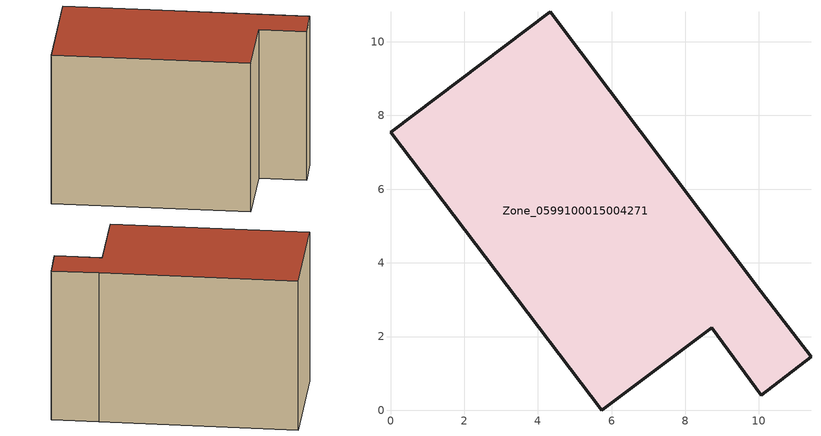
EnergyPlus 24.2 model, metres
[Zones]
Zone_0599100015004271
 floor ground (C_G): 0,7.54 4.34,10.81 10.05,3.23 11.41,1.46 10.07,0.41 8.72,2.24 5.73,0 z4.34
 wall outside (C_F): 4.34,10.81 0,7.54 5.73,0 8.72,2.24 10.07,0.41 11.41,1.46 10.05,3.23 4.34,10.81 z4.34:12.12
 roof outside (C_R): 11.41,1.46 10.05,3.23 4.34,10.81 0,7.54 5.73,0 8.72,2.24 10.07,0.41 z12.12
[BUILDING]
Pand.0599100015004271: North Axis=0; Terrain=City; Loads Convergence Tolerance Value=0.04; Temperature Convergence Tolerance Value=0.4; Solar Distribution=FullExterior; Maximum Number of Warmup Days=25; Minimum Number of Warmup Days=1
[Site:Location]
Rotterdam.The.Hague.AP_ZH_NLD Design_Conditions: Latitude=51.96; Longitude=4.45; Time Zone=1; Elevation=-4.5
[SITE:GROUNDTEMPERATURE:BUILDINGSURFACE]
18, 18, 18, 18, 18, 18, 18, 18, 18, 18, 18, 18
[MATERIAL] Thermal Absorptance=0.9; Solar Absorptance=0.7; Visible Absorptance=0.7
Name | Roughness | Thickness | Conductivity | Density | Specific Heat
G.TI.1975-1991 | MediumSmooth | 0.15 | 0.288461 | 540 | 1210
F.TI.1975-1991 | Rough | 0.3 | 0.230769 | 1920 | 840
R.TI.1975-1991 | MediumRough | 0.2 | 0.153846 | 1500 | 1000
[CONSTRUCTION]
C_G: G.TI.1975-1991
C_F: F.TI.1975-1991
C_R: R.TI.1975-1991
[ZONE]
Zone_0599100015004271: Type=1; Multiplier=1; Ceiling Height=Autocalculate; Volume=Autocalculate; Floor Area=autocalculate; Part of Total Floor Area=Yes
[ZONEINFILTRATION:DESIGNFLOWRATE]
Infil_Zone_0599100015004271: Zone or ZoneList or Space or SpaceList=Zone_0599100015004271; Schedule=AlwaysOn; Design Flow Rate Calculation Method=Flow/Area; Flow Rate per Floor Area=0.003; Constant Term Coefficient=1; Temperature Term Coefficient=0; Velocity Term Coefficient=0; Velocity Squared Term Coefficient=0
[HVACTEMPLATE:ZONE:IDEALLOADSAIRSYSTEM]
Zone_0599100015004271: Maximum Heating Supply Air Temperature=50; Minimum Cooling Supply Air Temperature=13; Maximum Heating Supply Air Humidity Ratio=0.0156; Minimum Cooling Supply Air Humidity Ratio=0.0077; Heating Limit=NoLimit; Cooling Limit=NoLimit; Dehumidification Control Type=ConstantSensibleHeatRatio; Cooling Sensible Heat Ratio=0.7; Dehumidification Setpoint=60; Humidification Control Type=None; Humidification Setpoint=30; Outdoor Air Method=None; Outdoor Air Flow Rate per Person=0.00944; Outdoor Air Flow Rate per Zone Floor Area=0; Outdoor Air Flow Rate per Zone=0; Demand Controlled Ventilation Type=None; Outdoor Air Economizer Type=NoEconomizer; Heat Recovery Type=None; Sensible Heat Recovery Effectiveness=0.7; Latent Heat Recovery Effectiveness=0.65
[ZONECONTROL:THERMOSTAT]
ThermostatControl_Zone_0599100015004271: Zone or ZoneList=Zone_0599100015004271; Control Type Schedule=DualSetpointControlType; Control 1=Thermostat_Zone_0599100015004271; Temperature Difference Between Cutout And Setpoint=0
[THERMOSTATSETPOINT:DUALSETPOINT]
Thermostat_Zone_0599100015004271: Heating Setpoint Temperature Schedule=HeatingSetpoint_Zone_0599100015004271; Cooling Setpoint Temperature Schedule=CoolingSetpoint_Zone_0599100015004271
[SCHEDULE:COMPACT]
HeatingSetpoint_Zone_0599100015004271: Through: 12/31, For: AllDays, Until: 24:00, 21
CoolingSetpoint_Zone_0599100015004271: Through: 12/31, For: AllDays, Until: 24:00, 24
DualSetpointControlType: Through: 12/31, For: AllDays, Until: 24:00, 4
AlwaysOn: Through: 12/31, For: AllDays, Until: 24:00, 1
